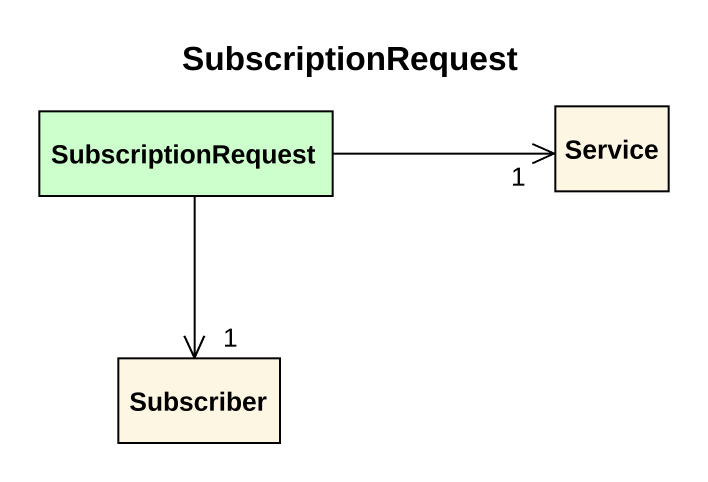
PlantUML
@startuml
title SubscriptionRequest
hide circle
hide empty members
class SubscriptionRequest #CCFFCC
class Service
class Subscriber
SubscriptionRequest -right-> "1" Service
SubscriptionRequest --> "1" Subscriber
@enduml
